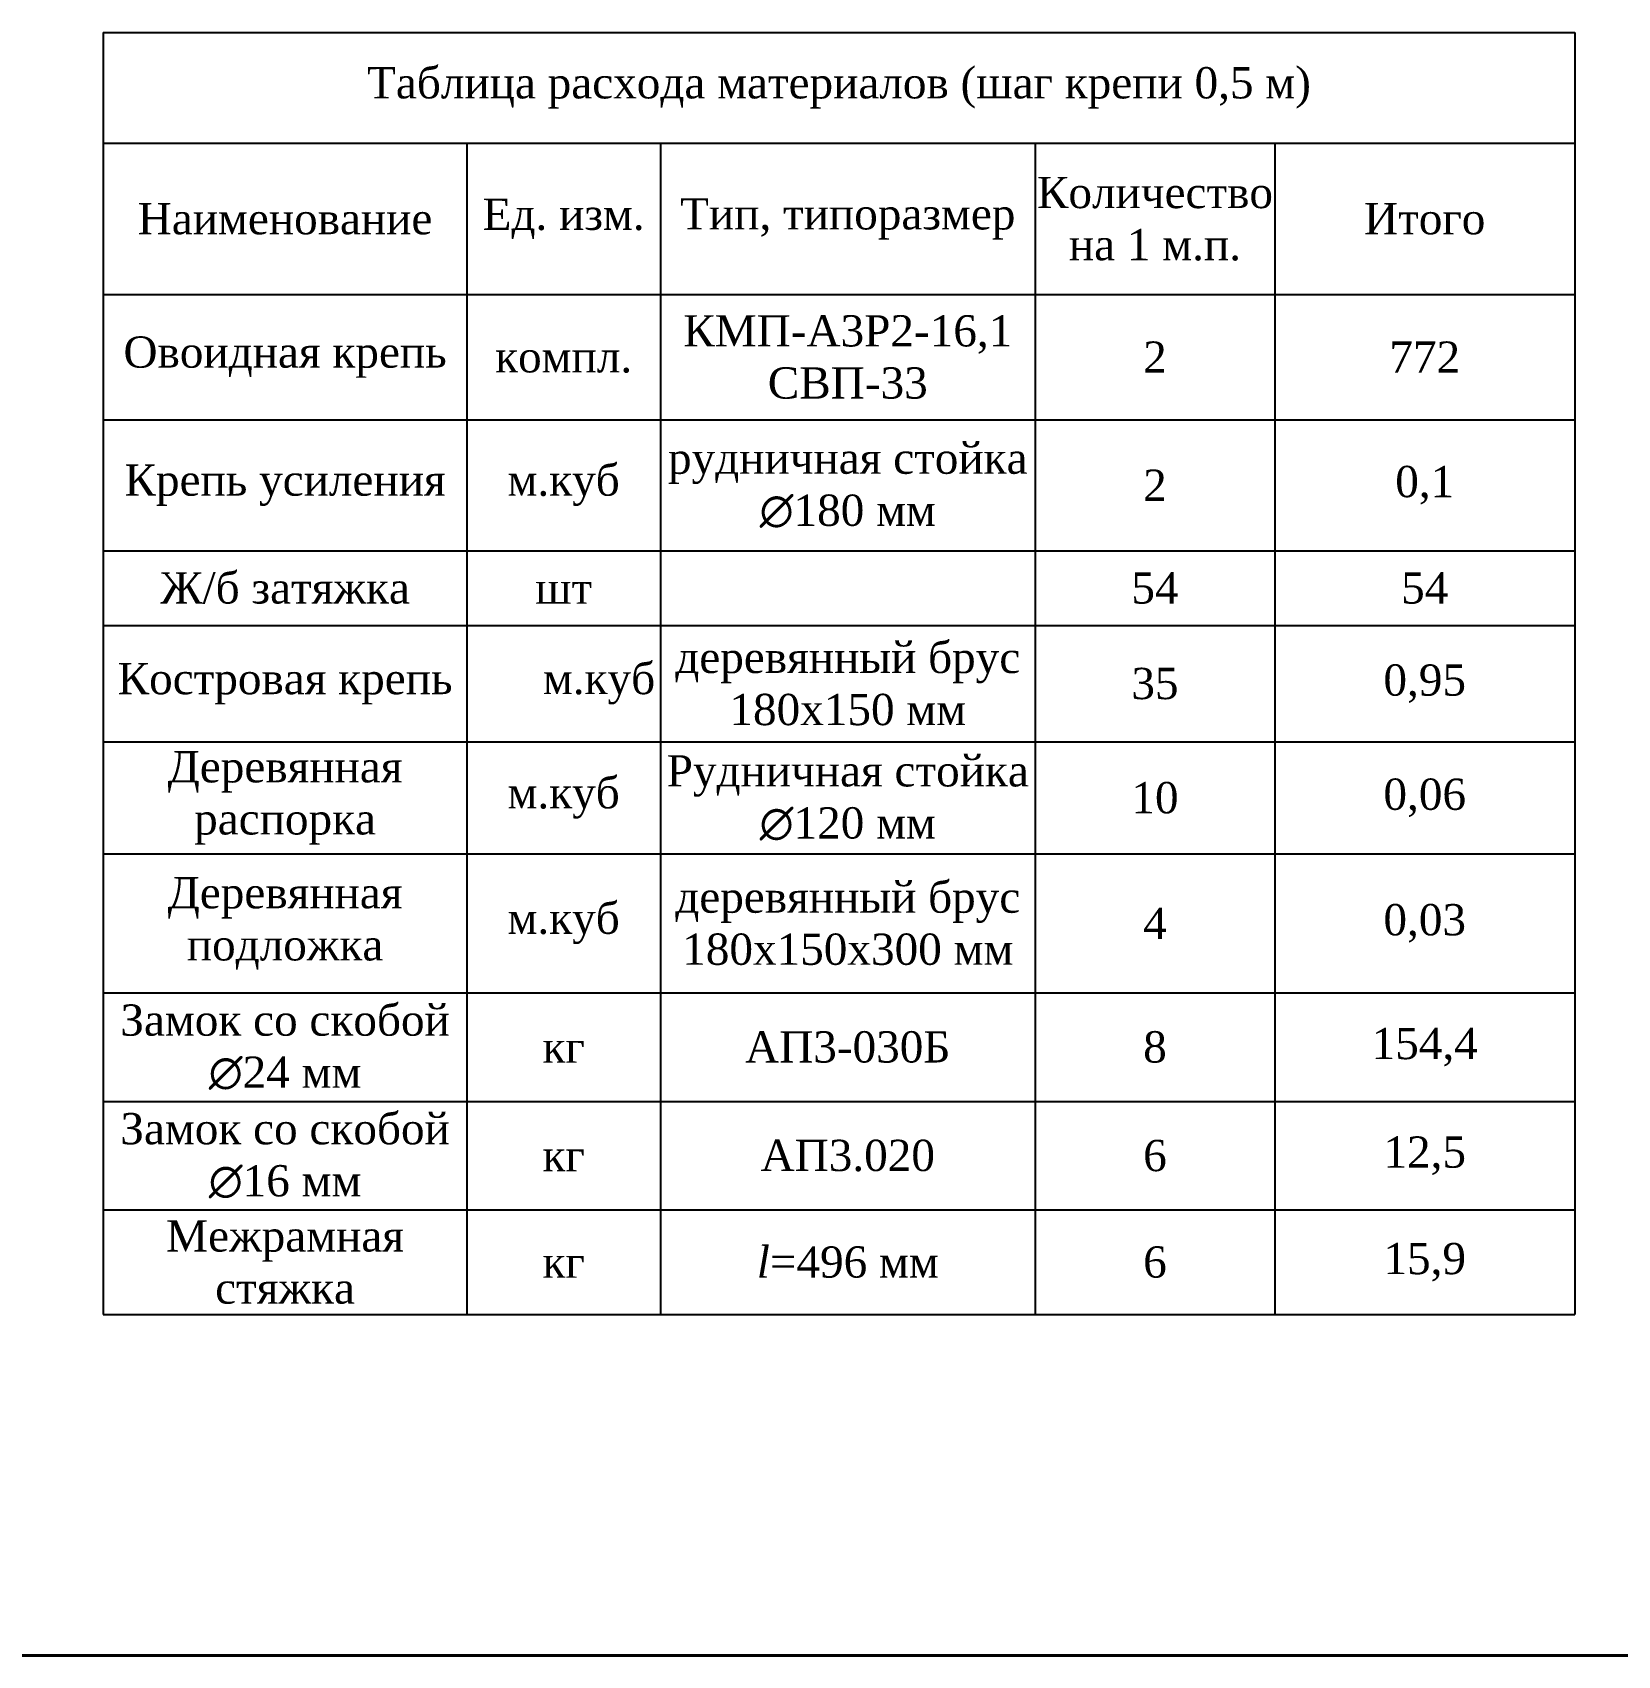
# Model space of a CAD drawing. Header units: millimetres. Extents: x -46762 to 161452, y -66984 to 31524.
# Drawn here: x -1004 to 5336, y 382 to 6873 of the extents above; entities that cross this region are included whole.
import ezdxf

# ---------------------------------------------------------------- set-up
doc = ezdxf.new("R2010")
doc.units = ezdxf.units.MM
doc.header["$LTSCALE"] = 0.5
doc.styles.get("Standard").update_dxf_attribs({"font": 'TIMES.TTF'})

# ---------------------------------------------------------------- blocks, each defined once
blk = doc.blocks.new('*T49')
at = {"color": 0, "lineweight": -2}
for p, q in [((0, 0), (1454.7, 0)), ((0, 0), (0, -442.9)), ((1454.7, 0), (2228.6, 0)), ((2228.6, 0), (3727.7, 0)), ((3727.7, 0), (4686, 0)), ((4686, 0), (5886, 0)), ((5886, 0), (5886, -442.9)), ((1454.7, -442.9), (1454.7, -1048.1)), ((2228.6, -442.9), (2228.6, -1048.1)), ((3727.7, -442.9), (3727.7, -1048.1)), ((4686, -442.9), (4686, -1048.1)), ((0, -1048.1), (0, -1548.4)), ((1454.7, -1048.1), (1454.7, -1548.4)), ((2228.6, -1048.1), (2228.6, -1548.4)), ((3727.7, -1048.1), (3727.7, -1548.4)), ((4686, -1048.1), (4686, -1548.4)), ((5886, -1048.1), (5886, -1548.4)), ((0, -1548.4), (1454.7, -1548.4)), ((0, -1548.4), (0, -2072.6)), ((1454.7, -1548.4), (2228.6, -1548.4)), ((1454.7, -1548.4), (1454.7, -2072.6)), ((2228.6, -1548.4), (3727.7, -1548.4)), ((2228.6, -1548.4), (2228.6, -2072.6)), ((3727.7, -1548.4), (4686, -1548.4)), ((3727.7, -1548.4), (3727.7, -2072.6)), ((4686, -1548.4), (5886, -1548.4)), ((4686, -1548.4), (4686, -2072.6)), ((5886, -1548.4), (5886, -2072.6)), ((0, -2072.6), (1454.7, -2072.6)), ((0, -2072.6), (0, -2371.5)), ((1454.7, -2072.6), (2228.6, -2072.6)), ((1454.7, -2072.6), (1454.7, -2371.5)), ((2228.6, -2072.6), (3727.7, -2072.6)), ((2228.6, -2072.6), (2228.6, -2371.5)), ((3727.7, -2072.6), (4686, -2072.6)), ((3727.7, -2072.6), (3727.7, -2371.5)), ((4686, -2072.6), (5886, -2072.6)), ((4686, -2072.6), (4686, -2371.5)), ((5886, -2072.6), (5886, -2371.5)), ((0, -2371.5), (1454.7, -2371.5)), ((0, -2371.5), (0, -2836.6)), ((1454.7, -2371.5), (2228.6, -2371.5)), ((1454.7, -2371.5), (1454.7, -2836.6)), ((2228.6, -2371.5), (3727.7, -2371.5)), ((2228.6, -2371.5), (2228.6, -2836.6)), ((3727.7, -2371.5), (4686, -2371.5)), ((3727.7, -2371.5), (3727.7, -2836.6)), ((4686, -2371.5), (5886, -2371.5)), ((4686, -2371.5), (4686, -2836.6)), ((5886, -2371.5), (5886, -2836.6)), ((0, -2836.6), (1454.7, -2836.6)), ((0, -2836.6), (0, -3285)), ((1454.7, -2836.6), (2228.6, -2836.6)), ((1454.7, -2836.6), (1454.7, -3285)), ((2228.6, -2836.6), (3727.7, -2836.6)), ((2228.6, -2836.6), (2228.6, -3285)), ((3727.7, -2836.6), (4686, -2836.6)), ((3727.7, -2836.6), (3727.7, -3285)), ((4686, -2836.6), (5886, -2836.6)), ((4686, -2836.6), (4686, -3285)), ((5886, -2836.6), (5886, -3285)), ((0, -3285), (1454.7, -3285)), ((0, -3285), (0, -3840.1)), ((1454.7, -3285), (2228.6, -3285)), ((1454.7, -3285), (1454.7, -3840.1)), ((2228.6, -3285), (3727.7, -3285)), ((2228.6, -3285), (2228.6, -3840.1)), ((3727.7, -3285), (4686, -3285)), ((3727.7, -3285), (3727.7, -3840.1)), ((4686, -3285), (5886, -3285)), ((4686, -3285), (4686, -3840.1)), ((5886, -3285), (5886, -3840.1)), ((0, -3840.1), (1454.7, -3840.1)), ((0, -3840.1), (0, -4275)), ((1454.7, -3840.1), (2228.6, -3840.1)), ((1454.7, -3840.1), (1454.7, -4275)), ((2228.6, -3840.1), (3727.7, -3840.1)), ((2228.6, -3840.1), (2228.6, -4275)), ((3727.7, -3840.1), (4686, -3840.1)), ((3727.7, -3840.1), (3727.7, -4275)), ((4686, -3840.1), (5886, -3840.1)), ((4686, -3840.1), (4686, -4275)), ((5886, -3840.1), (5886, -4275)), ((0, -4275), (1454.7, -4275)), ((0, -4275), (0, -4708.4)), ((1454.7, -4275), (2228.6, -4275)), ((1454.7, -4275), (1454.7, -4708.4)), ((2228.6, -4275), (3727.7, -4275)), ((2228.6, -4275), (2228.6, -4708.4)), ((3727.7, -4275), (4686, -4275)), ((3727.7, -4275), (3727.7, -4708.4)), ((4686, -4275), (5886, -4275)), ((4686, -4275), (4686, -4708.4)), ((5886, -4275), (5886, -4708.4)), ((0, -4708.4), (1454.7, -4708.4)), ((0, -4708.4), (0, -5126.7)), ((1454.7, -4708.4), (2228.6, -4708.4)), ((1454.7, -4708.4), (1454.7, -5126.7)), ((2228.6, -4708.4), (3727.7, -4708.4)), ((2228.6, -4708.4), (2228.6, -5126.7)), ((3727.7, -4708.4), (4686, -4708.4)), ((3727.7, -4708.4), (3727.7, -5126.7)), ((4686, -4708.4), (5886, -4708.4)), ((4686, -4708.4), (4686, -5126.7)), ((5886, -4708.4), (5886, -5126.7)), ((0, -5126.7), (1454.7, -5126.7)), ((1454.7, -5126.7), (2228.6, -5126.7)), ((2228.6, -5126.7), (3727.7, -5126.7)), ((3727.7, -5126.7), (4686, -5126.7)), ((4686, -5126.7), (5886, -5126.7))]:
    blk.add_line(p, q, dxfattribs=at)
at = {"lineweight": -2}
for p, q in [((0, -442.9), (1454.7, -442.9)), ((0, -442.9), (0, -1048.1)), ((1454.7, -442.9), (2228.6, -442.9)), ((2228.6, -442.9), (3727.7, -442.9)), ((3727.7, -442.9), (4686, -442.9)), ((4686, -442.9), (5886, -442.9)), ((5886, -442.9), (5886, -1048.1)), ((0, -1048.1), (1454.7, -1048.1)), ((1454.7, -1048.1), (2228.6, -1048.1)), ((2228.6, -1048.1), (3727.7, -1048.1)), ((3727.7, -1048.1), (4686, -1048.1)), ((4686, -1048.1), (5886, -1048.1))]:
    blk.add_line(p, q, dxfattribs=at)
at = {"color": 0, "char_height": 125, "attachment_point": 5}
for s, insert, width in [('{\\fTimes New Roman|b0|i0|c204|p18;Таблица расхода материалов (шаг крепи 0,5 м) }', (2943, -221.5), 5883.007), ('{\\fTimes New Roman|b0|i0|c204|p18;Количество на 1 м.п.}', (4206.9, -745.5), 955.264), ('{\\fTimes New Roman|b0|i0|c204|p18;Наименование}', (727.3, -745.5), 1451.651), ('{\\fTimes New Roman|b0|i0|c204|p18;Ед. изм.}', (1841.6, -745.5), 770.903), ('{\\fTimes New Roman|b0|i0|c204|p18;Тип, типоразмер}', (2978.1, -745.5), 1496.189), ('{\\fTimes New Roman|b0|i0|c204|p18;Итого}', (5286, -745.5), 1197), ('{\\fTimes New Roman|b0|i0|c204|p18;КМП-А3Р2-16,1 СВП-33}', (2978.1, -1298.2), 1496.189), ('{\\fTimes New Roman|b0|i0|c204|p18;Овоидная крепь}', (727.3, -1298.2), 1451.651), ('{\\fTimes New Roman|b0|i0|c204|p18;компл.}', (1841.6, -1298.2), 770.903), ('2', (4206.9, -1298.2), 955.264), ('772', (5286, -1298.2), 1197), ('{\\fTimes New Roman|b0|i0|c204|p18;рудничная стойка ∅180 мм}', (2978.1, -1810.5), 1496.189), ('{\\fTimes New Roman|b0|i0|c204|p18;Крепь усиления}', (727.3, -1810.5), 1451.651), ('{\\fTimes New Roman|b0|i0|c204|p18;м.куб}', (1841.6, -1810.5), 770.903), ('2', (4206.9, -1810.5), 955.264), ('0,1', (5286, -1810.5), 1197), ('{\\fTimes New Roman|b0|i0|c204|p18;Ж/б затяжка}', (727.3, -2222.1), 1451.651), ('{\\fTimes New Roman|b0|i0|c204|p18;шт}', (1841.6, -2222.1), 770.903), ('54', (4206.9, -2222.1), 955.264), ('54', (5286, -2222.1), 1197), ('{\\fTimes New Roman|b0|i0|c204|p18;деревянный брус 180х150 мм }', (2978.1, -2604.1), 1496.189), ('{\\fTimes New Roman|b0|i0|c204|p18;Костровая крепь}', (727.3, -2604.1), 1451.651), ('{\\fTimes New Roman|b0|i0|c204|p18;      м.куб         }', (1841.6, -2604.1), 770.903), ('0,95', (5286, -2604.1), 1197), ('35', (4206.9, -2604.1), 955.264), ('{\\fTimes New Roman|b0|i0|c204|p18;Деревянная распорка}', (727.3, -3060.8), 1451.651), ('{\\fTimes New Roman|b0|i0|c204|p18;Рудничная стойка ∅120 мм }', (2978.1, -3060.8), 1496.189), ('{\\fTimes New Roman|b0|i0|c204|p18;м.куб}', (1841.6, -3060.8), 770.903), ('0,06', (5286, -3060.8), 1197), ('10', (4206.9, -3060.8), 955.264), ('{\\fTimes New Roman|b0|i0|c204|p18;Деревянная подложка}', (727.3, -3562.6), 1451.651), ('{\\fTimes New Roman|b0|i0|c204|p18;деревянный брус 180х150х300 мм}', (2978.1, -3562.6), 1496.189), ('{\\fTimes New Roman|b0|i0|c204|p18;м.куб}', (1841.6, -3562.6), 770.903), ('4', (4206.9, -3562.6), 955.264), ('0,03', (5286, -3562.6), 1197), ('{\\fTimes New Roman|b0|i0|c204|p18;Замок со скобой ∅24 мм}', (727.3, -4057.5), 1451.651), ('{\\fTimes New Roman|b0|i0|c204|p18;АП3-030Б}', (2978.1, -4057.5), 1496.189), ('8', (4206.9, -4057.5), 955.264), ('154,4', (5286, -4057.5), 1197), ('{\\fTimes New Roman|b0|i0|c204|p18;кг}', (1841.6, -4057.5), 770.903), ('{\\fTimes New Roman|b0|i0|c204|p18;Замок со скобой ∅16 мм}', (727.3, -4491.7), 1451.651), ('12,5', (5286, -4491.7), 1197), ('{\\fTimes New Roman|b0|i0|c204|p18;кг}', (1841.6, -4491.7), 770.903), ('{\\fTimes New Roman|b0|i0|c204|p18;АП3.020}', (2978.1, -4491.7), 1496.189), ('6', (4206.9, -4491.7), 955.264), ('{\\fTimes New Roman|b0|i0|c204|p18;Межрамная стяжка}', (727.3, -4917.5), 1451.651), ('{\\fTimes New Roman|b0|i1|c204|p18;l\\fTimes New Roman|b0|i0|c204|p18;=496 мм}', (2978.1, -4917.5), 1496.189), ('6', (4206.9, -4917.5), 955.264), ('15,9', (5286, -4917.5), 1197), ('{\\fTimes New Roman|b0|i0|c204|p18;кг}', (1841.6, -4917.5), 770.903)]:
    blk.add_mtext(s, dxfattribs=dict(at, insert=insert, width=width))

msp = doc.modelspace()

# ---------------------------------------------------------------- linework, layer by layer
at = {"lineweight": 40}
msp.add_line((-13385.42, 382.41), (15353.92, 382.41), dxfattribs=at)

# ---------------------------------------------------------------- block references
msp.add_blockref('*T49', (-721.31, 6872.79))

doc.saveas('drawing.dxf')
